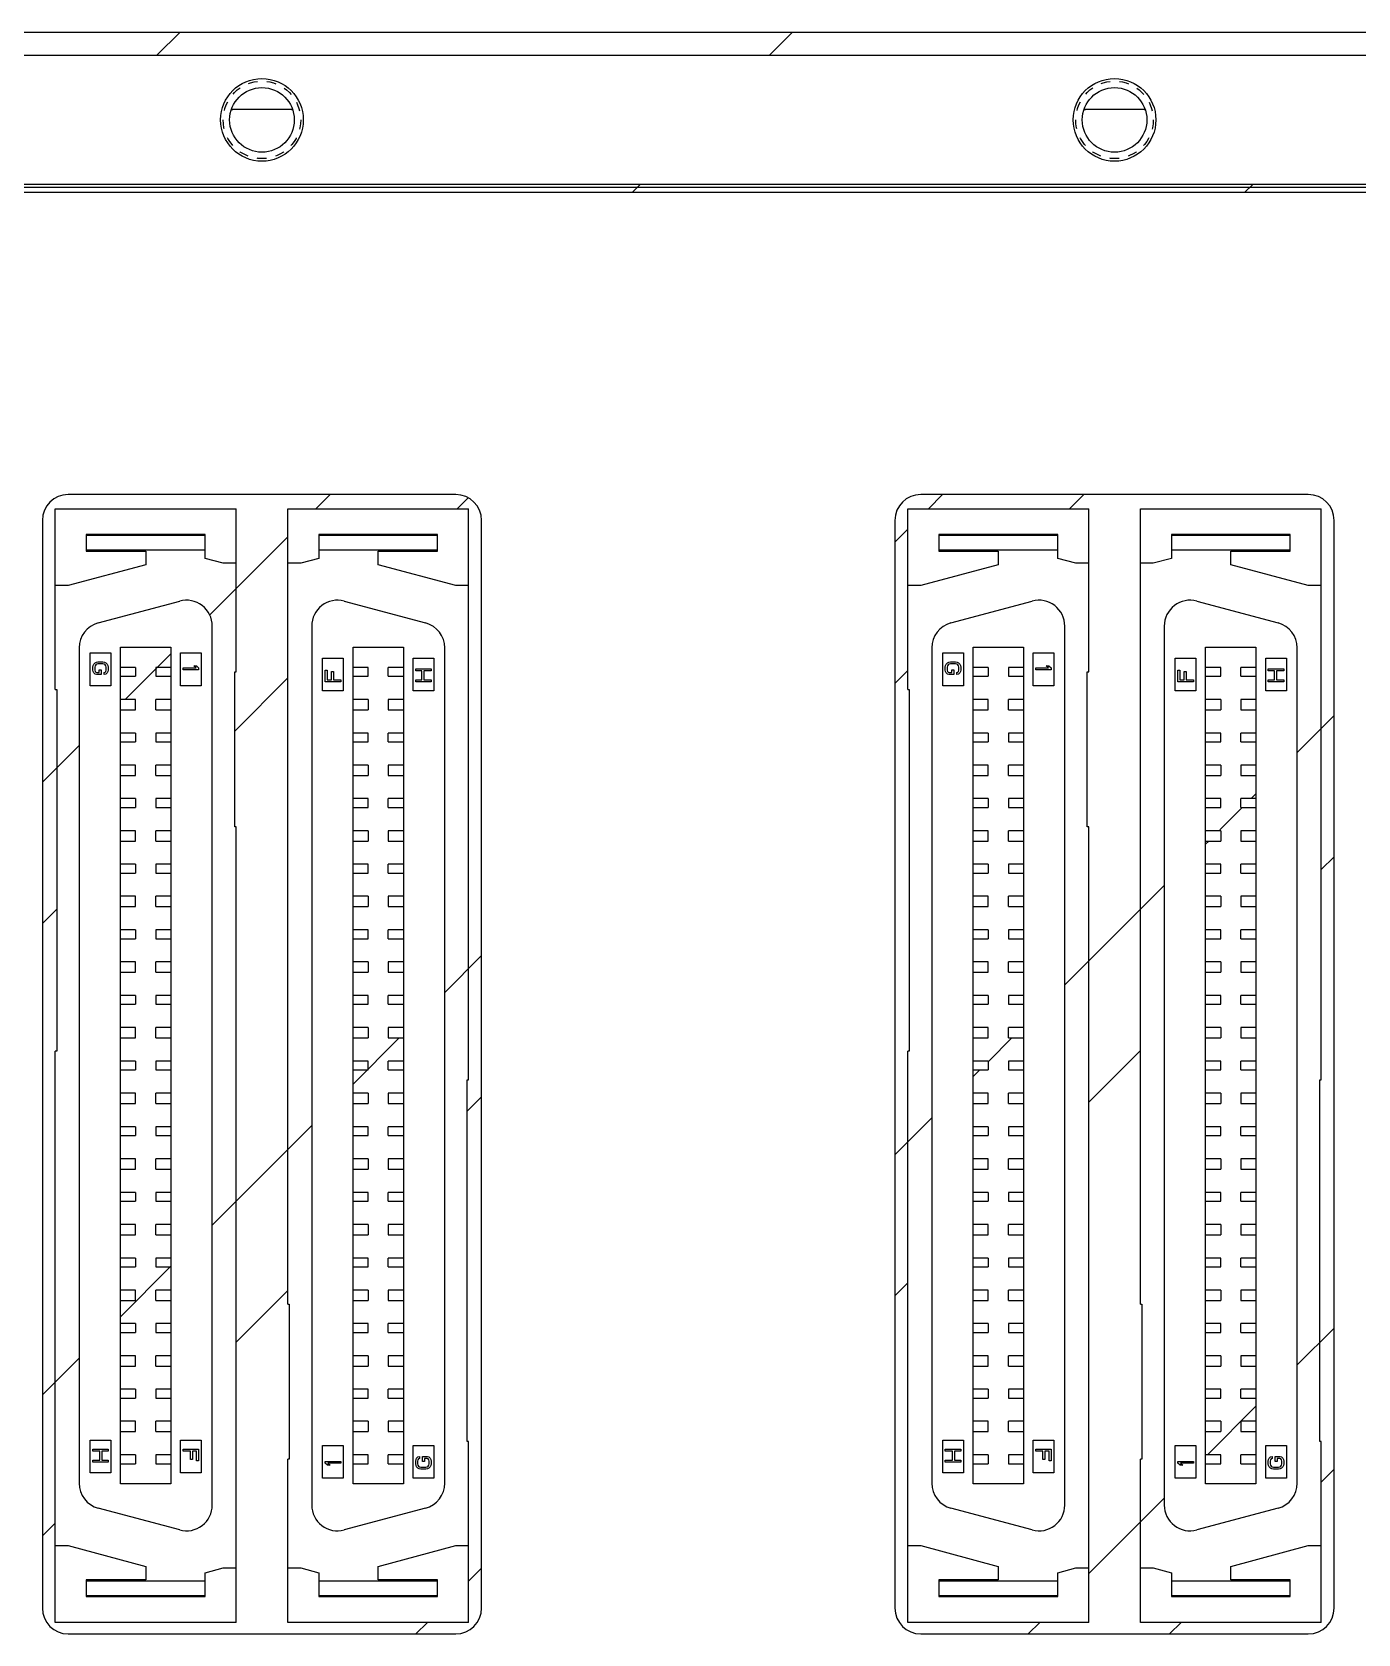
# Model space of a CAD drawing. Header units: inches. Extents: x 0 to 369, y 0 to 130.
# Drawn here: x 91.6 to 142.9, y 68 to 130 of the extents above; entities that cross this region are included whole.
import ezdxf

# ---------------------------------------------------------------- set-up
doc = ezdxf.new("R2010")
doc.units = ezdxf.units.IN
doc.header["$LTSCALE"] = 3.63
doc.header["$MEASUREMENT"] = 0
doc.linetypes.add('HIDDEN', pattern=[0.2, 0.1, -0.1])
for name, color, linetype in [('BRMJ710_4_001_DXF_HIDDEN_LINE', 7, 'CONTINUOUS'), ('BRMJ710_4_00DXF_CONTINUOUS_LINE', 7, 'CONTINUOUS'), ('BRMJ710_4_01DXF_CONTINUOUS_LINE', 7, 'CONTINUOUS'), ('TE_1734101_5DXF_CONTINUOUS_LINE', 7, 'CONTINUOUS')]:
    doc.layers.add(name, color=color, linetype=linetype)

msp = doc.modelspace()

# ---------------------------------------------------------------- linework, layer by layer
at = {"layer": 'BRMJ710_4_001_DXF_HIDDEN_LINE', "color": 8, "linetype": 'HIDDEN'}
for centre in [(100.5, 126.6), (133.5, 126.6)]:
    msp.add_circle(centre, 1.5, dxfattribs=at)
at = {"layer": 'BRMJ710_4_00DXF_CONTINUOUS_LINE', "color": 7, "linetype": 'Continuous'}
for p, q in [((2.5, 130), (363.5, 130)), ((101.68, 127), (99.32, 127)), ((134.68, 127), (132.32, 127)), ((2.5, 124), (363.5, 124)), ((2.8, 123.8), (363.2, 123.8)), ((108, 112.1), (93, 112.1)), ((141, 112.1), (126, 112.1)), ((92, 111.1), (92, 69)), ((109, 69), (109, 111.1)), ((125, 111.1), (125, 69)), ((142, 69), (142, 111.1)), ((93, 68), (108, 68)), ((126, 68), (141, 68))]:
    msp.add_line(p, q, dxfattribs=at)
at = {"layer": 'BRMJ710_4_00DXF_CONTINUOUS_LINE', "color": 2, "linetype": 'Continuous'}
for p, q in [((96.432, 129.1), (97.332, 130)), ((120.139, 129.1), (121.039, 130)), ((114.839, 123.8), (115.139, 124.1)), ((138.547, 123.8), (138.847, 124.1)), ((102.589, 111.55), (103.139, 112.1)), ((108.05, 111.55), (108.477, 111.977)), ((126.297, 111.55), (126.847, 112.1)), ((131.758, 111.55), (132.308, 112.1)), ((98.478, 107.439), (101.5, 110.461)), ((125, 110.253), (125.5, 110.753)), ((95.209, 104.17), (96.975, 105.936)), ((99.445, 102.945), (101.5, 105)), ((125, 104.792), (125.5, 105.292)), ((140.575, 102.12), (142, 103.545)), ((92, 100.961), (93.425, 102.386)), ((138.785, 100.33), (138.975, 100.52)), ((137.578, 99.122), (138.418, 99.962)), ((137.025, 98.57), (137.145, 98.69)), ((141.5, 97.584), (142, 98.084)), ((131.575, 93.12), (135.425, 96.97)), ((92, 95.5), (92.555, 96.055)), ((107.575, 92.828), (109, 94.253)), ((104.025, 89.278), (105.817, 91.07)), ((128.618, 90.162), (129.525, 91.07)), ((132.5, 88.584), (134.5, 90.584)), ((128.025, 89.57), (128.289, 89.834)), ((108.445, 88.237), (109, 88.792)), ((98.575, 83.828), (102.425, 87.678)), ((125, 86.545), (126.425, 87.97)), ((95.025, 80.278), (96.966, 82.219)), ((99.5, 79.292), (101.5, 81.292)), ((125, 81.084), (125.5, 81.584)), ((140.575, 78.412), (142, 79.837)), ((92, 77.253), (93.425, 78.678)), ((137.093, 74.93), (138.975, 76.812)), ((141.5, 73.876), (142, 74.376)), ((132.5, 70.337), (135.425, 73.262)), ((92, 71.792), (92.5, 72.292)), ((108.5, 70.045), (109, 70.545)), ((106.455, 68), (106.905, 68.45)), ((130.163, 68), (130.613, 68.45)), ((135.624, 68), (136.074, 68.45))]:
    msp.add_line(p, q, dxfattribs=at)
at = {"layer": 'BRMJ710_4_00DXF_CONTINUOUS_LINE', "color": 7, "linetype": 'Continuous'}
for centre in [(100.5, 126.6), (133.5, 126.6)]:
    msp.add_circle(centre, 1.25, dxfattribs=at)
for centre, radius, start, end in [((99.493, 125.38), 1.62, 90.00216, 96.40108), ((101.507, 125.38), 1.62, 83.59892, 89.99784), ((132.493, 125.38), 1.62, 90.00216, 96.40108), ((134.507, 125.38), 1.62, 83.59892, 89.99784), ((93, 111.1), 1, 90, 180), ((108, 111.1), 1, 0, 90), ((126, 111.1), 1, 90, 180), ((141, 111.1), 1, 0, 90), ((93, 69), 1, 180, 270), ((108, 69), 1, 270, 0), ((126, 69), 1, 180, 270), ((141, 69), 1, 270, 0)]:
    msp.add_arc(centre, radius, start, end, dxfattribs=at)
at = {"layer": 'BRMJ710_4_01DXF_CONTINUOUS_LINE', "color": 7, "linetype": 'Continuous'}
for p, q in [((2.7, 129.1), (363.3, 129.1)), ((363.3, 124.1), (2.7, 124.1))]:
    msp.add_line(p, q, dxfattribs=at)
for centre in [(100.5, 126.6), (133.5, 126.6)]:
    msp.add_circle(centre, 1.6, dxfattribs=at)
at = {"layer": 'TE_1734101_5DXF_CONTINUOUS_LINE', "color": 7, "linetype": 'Continuous'}
for p, q in [((92.5, 104.55), (92.5, 111.55)), ((92.5, 111.55), (99.5, 111.55)), ((99.5, 105.24), (99.5, 111.55)), ((101.5, 80.76), (101.5, 111.55)), ((101.5, 111.55), (108.5, 111.55)), ((108.5, 89.45), (108.5, 111.55)), ((125.5, 104.55), (125.5, 111.55)), ((125.5, 111.55), (132.5, 111.55)), ((132.5, 105.24), (132.5, 111.55)), ((134.5, 80.76), (134.5, 111.55)), ((134.5, 111.55), (141.5, 111.55)), ((141.5, 89.45), (141.5, 111.55)), ((93.7, 110.555), (93.7, 109.905)), ((98.3, 110.555), (93.7, 110.555)), ((98.3, 110.516), (93.7, 110.516)), ((98.3, 109.63), (98.3, 110.555)), ((102.7, 110.555), (102.7, 109.63)), ((107.3, 110.555), (102.7, 110.555)), ((107.3, 110.516), (102.7, 110.516)), ((107.3, 109.905), (107.3, 110.555)), ((126.7, 110.555), (126.7, 109.905)), ((131.3, 110.555), (126.7, 110.555)), ((131.3, 110.516), (126.7, 110.516)), ((131.3, 109.63), (131.3, 110.555)), ((135.7, 110.555), (135.7, 109.63)), ((140.3, 110.555), (135.7, 110.555)), ((140.3, 110.516), (135.7, 110.516)), ((140.3, 109.905), (140.3, 110.555)), ((98.3, 109.944), (93.7, 109.944)), ((93.7, 109.905), (96, 109.905)), ((96, 109.905), (96, 109.383)), ((107.3, 109.944), (102.7, 109.944)), ((105, 109.383), (105, 109.905)), ((105, 109.905), (107.3, 109.905)), ((131.3, 109.944), (126.7, 109.944)), ((126.7, 109.905), (129, 109.905)), ((129, 109.905), (129, 109.383)), ((140.3, 109.944), (135.7, 109.944)), ((138, 109.383), (138, 109.905)), ((138, 109.905), (140.3, 109.905)), ((96, 109.383), (93, 108.579)), ((99, 109.442), (98.3, 109.63)), ((99.5, 109.442), (99, 109.442)), ((102, 109.442), (101.5, 109.442)), ((102.7, 109.63), (102, 109.442)), ((108, 108.579), (105, 109.383)), ((129, 109.383), (126, 108.579)), ((132, 109.442), (131.3, 109.63)), ((132.5, 109.442), (132, 109.442)), ((135, 109.442), (134.5, 109.442)), ((135.7, 109.63), (135, 109.442)), ((141, 108.579), (138, 109.383)), ((93, 108.579), (92.5, 108.579)), ((108.5, 108.579), (108, 108.579)), ((126, 108.579), (125.5, 108.579)), ((141.5, 108.579), (141, 108.579)), ((94.166, 107.132), (97.316, 107.976)), ((103.684, 107.976), (106.834, 107.132)), ((127.166, 107.132), (130.316, 107.976)), ((136.684, 107.976), (139.834, 107.132)), ((98.575, 72.99), (98.575, 107.01)), ((102.425, 107.01), (102.425, 72.99)), ((131.575, 72.99), (131.575, 107.01)), ((135.425, 107.01), (135.425, 72.99)), ((93.425, 106.166), (93.425, 73.834)), ((95.025, 73.81), (95.025, 106.19)), ((95.025, 106.19), (96.975, 106.19)), ((96.975, 106.19), (96.975, 73.81)), ((104.025, 73.81), (104.025, 106.19)), ((104.025, 106.19), (105.975, 106.19)), ((105.975, 106.19), (105.975, 73.81)), ((107.575, 73.834), (107.575, 106.166)), ((126.425, 106.166), (126.425, 73.834)), ((128.025, 73.81), (128.025, 106.19)), ((128.025, 106.19), (129.975, 106.19)), ((129.975, 106.19), (129.975, 73.81)), ((137.025, 73.81), (137.025, 106.19)), ((137.025, 106.19), (138.975, 106.19)), ((138.975, 106.19), (138.975, 73.81)), ((140.575, 73.834), (140.575, 106.166)), ((93.85, 104.7), (93.85, 105.97)), ((93.85, 105.97), (94.65, 105.97)), ((93.95, 105.42), (93.963, 105.482)), ((93.95, 105.308), (93.95, 105.42)), ((93.963, 105.482), (93.988, 105.533)), ((93.988, 105.533), (94.039, 105.583)), ((94.039, 105.47), (94.027, 105.42)), ((94.027, 105.42), (94.027, 105.308)), ((94.039, 105.583), (94.09, 105.607)), ((94.065, 105.508), (94.039, 105.47)), ((94.103, 105.533), (94.065, 105.508)), ((94.09, 105.607), (94.154, 105.62)), ((94.154, 105.545), (94.103, 105.533)), ((94.154, 105.62), (94.346, 105.62)), ((94.346, 105.545), (94.154, 105.545)), ((94.346, 105.62), (94.41, 105.607)), ((94.397, 105.533), (94.346, 105.545)), ((94.435, 105.508), (94.397, 105.533)), ((94.41, 105.607), (94.461, 105.583)), ((94.461, 105.47), (94.435, 105.508)), ((94.461, 105.583), (94.512, 105.533)), ((94.473, 105.42), (94.461, 105.47)), ((94.473, 105.308), (94.473, 105.42)), ((94.512, 105.533), (94.537, 105.482)), ((94.537, 105.482), (94.55, 105.42)), ((94.55, 105.42), (94.55, 105.308)), ((94.65, 105.97), (94.65, 104.7)), ((95.61, 105.41), (95.025, 105.41)), ((95.61, 105.41), (95.61, 105.07)), ((96.39, 105.41), (96.39, 105.07)), ((96.975, 105.41), (96.39, 105.41)), ((97.35, 104.7), (97.35, 105.97)), ((97.35, 105.97), (98.15, 105.97)), ((97.948, 105.395), (97.859, 105.47)), ((97.859, 105.47), (97.961, 105.47)), ((97.961, 105.47), (98.05, 105.395)), ((98.15, 105.97), (98.15, 104.7)), ((102.85, 104.5), (102.85, 105.77)), ((102.85, 105.77), (103.65, 105.77)), ((103.65, 105.77), (103.65, 104.5)), ((104.61, 105.41), (104.025, 105.41)), ((104.61, 105.07), (104.61, 105.41)), ((105.39, 105.07), (105.39, 105.41)), ((105.975, 105.41), (105.39, 105.41)), ((106.35, 104.5), (106.35, 105.77)), ((106.35, 105.77), (107.15, 105.77)), ((107.15, 105.77), (107.15, 104.5)), ((126.85, 104.7), (126.85, 105.97)), ((126.85, 105.97), (127.65, 105.97)), ((126.95, 105.42), (126.963, 105.482)), ((126.95, 105.308), (126.95, 105.42)), ((126.963, 105.482), (126.988, 105.533)), ((126.988, 105.533), (127.039, 105.583)), ((127.039, 105.47), (127.027, 105.42)), ((127.027, 105.42), (127.027, 105.308)), ((127.039, 105.583), (127.09, 105.607)), ((127.065, 105.508), (127.039, 105.47)), ((127.103, 105.533), (127.065, 105.508)), ((127.09, 105.607), (127.154, 105.62)), ((127.154, 105.545), (127.103, 105.533)), ((127.154, 105.62), (127.346, 105.62)), ((127.346, 105.545), (127.154, 105.545)), ((127.346, 105.62), (127.41, 105.607)), ((127.397, 105.533), (127.346, 105.545)), ((127.435, 105.508), (127.397, 105.533)), ((127.41, 105.607), (127.461, 105.583)), ((127.461, 105.47), (127.435, 105.508)), ((127.461, 105.583), (127.512, 105.533)), ((127.473, 105.42), (127.461, 105.47)), ((127.473, 105.308), (127.473, 105.42)), ((127.512, 105.533), (127.537, 105.482)), ((127.537, 105.482), (127.55, 105.42)), ((127.55, 105.42), (127.55, 105.308)), ((127.65, 105.97), (127.65, 104.7)), ((128.61, 105.41), (128.025, 105.41)), ((128.61, 105.41), (128.61, 105.07)), ((129.39, 105.41), (129.39, 105.07)), ((129.975, 105.41), (129.39, 105.41)), ((130.35, 104.7), (130.35, 105.97)), ((130.35, 105.97), (131.15, 105.97)), ((130.948, 105.395), (130.859, 105.47)), ((130.859, 105.47), (130.961, 105.47)), ((130.961, 105.47), (131.05, 105.395)), ((131.15, 105.97), (131.15, 104.7)), ((135.85, 104.5), (135.85, 105.77)), ((135.85, 105.77), (136.65, 105.77)), ((136.65, 105.77), (136.65, 104.5)), ((137.61, 105.41), (137.025, 105.41)), ((137.61, 105.07), (137.61, 105.41)), ((138.39, 105.07), (138.39, 105.41)), ((138.975, 105.41), (138.39, 105.41)), ((139.35, 104.5), (139.35, 105.77)), ((139.35, 105.77), (140.15, 105.77)), ((140.15, 105.77), (140.15, 104.5)), ((93.963, 105.245), (93.95, 105.308)), ((93.988, 105.195), (93.963, 105.245)), ((94.039, 105.145), (93.988, 105.195)), ((94.027, 105.308), (94.039, 105.257)), ((94.039, 105.257), (94.065, 105.22)), ((94.09, 105.132), (94.039, 105.145)), ((94.065, 105.22), (94.103, 105.207)), ((94.282, 105.132), (94.09, 105.132)), ((94.103, 105.207), (94.205, 105.207)), ((94.205, 105.207), (94.205, 105.32)), ((94.205, 105.32), (94.282, 105.32)), ((94.282, 105.32), (94.282, 105.132)), ((94.397, 105.207), (94.435, 105.22)), ((94.397, 105.132), (94.397, 105.207)), ((94.461, 105.145), (94.397, 105.132)), ((94.435, 105.22), (94.461, 105.257)), ((94.461, 105.257), (94.473, 105.308)), ((94.512, 105.195), (94.461, 105.145)), ((94.537, 105.245), (94.512, 105.195)), ((94.55, 105.308), (94.537, 105.245)), ((95.025, 105.07), (95.61, 105.07)), ((96.39, 105.07), (96.975, 105.07)), ((97.45, 105.32), (97.45, 105.395)), ((97.45, 105.395), (97.948, 105.395)), ((98.05, 105.32), (97.45, 105.32)), ((98.05, 105.395), (98.05, 105.32)), ((99.445, 99.24), (99.445, 105.24)), ((99.445, 105.24), (99.5, 105.24)), ((102.95, 104.85), (102.95, 105.3)), ((102.95, 105.3), (103.027, 105.3)), ((103.55, 104.85), (102.95, 104.85)), ((103.027, 105.3), (103.027, 104.925)), ((103.027, 104.925), (103.193, 104.925)), ((103.193, 104.925), (103.193, 105.25)), ((103.193, 105.25), (103.269, 105.25)), ((103.269, 105.25), (103.269, 104.925)), ((103.269, 104.925), (103.55, 104.925)), ((103.55, 104.925), (103.55, 104.85)), ((104.025, 105.07), (104.61, 105.07)), ((105.39, 105.07), (105.975, 105.07)), ((106.45, 105.275), (106.45, 105.35)), ((106.45, 105.35), (107.05, 105.35)), ((106.693, 105.275), (106.45, 105.275)), ((106.45, 104.85), (106.45, 104.925)), ((106.45, 104.925), (106.693, 104.925)), ((107.05, 104.85), (106.45, 104.85)), ((106.693, 104.925), (106.693, 105.275)), ((106.769, 105.275), (106.769, 104.925)), ((107.05, 105.275), (106.769, 105.275)), ((106.769, 104.925), (107.05, 104.925)), ((107.05, 105.35), (107.05, 105.275)), ((107.05, 104.925), (107.05, 104.85)), ((126.963, 105.245), (126.95, 105.308)), ((126.988, 105.195), (126.963, 105.245)), ((127.039, 105.145), (126.988, 105.195)), ((127.027, 105.308), (127.039, 105.257)), ((127.039, 105.257), (127.065, 105.22)), ((127.09, 105.132), (127.039, 105.145)), ((127.065, 105.22), (127.103, 105.207)), ((127.282, 105.132), (127.09, 105.132)), ((127.103, 105.207), (127.205, 105.207)), ((127.205, 105.207), (127.205, 105.32)), ((127.205, 105.32), (127.282, 105.32)), ((127.282, 105.32), (127.282, 105.132)), ((127.397, 105.207), (127.435, 105.22)), ((127.397, 105.132), (127.397, 105.207)), ((127.461, 105.145), (127.397, 105.132)), ((127.435, 105.22), (127.461, 105.257)), ((127.461, 105.257), (127.473, 105.308)), ((127.512, 105.195), (127.461, 105.145)), ((127.537, 105.245), (127.512, 105.195)), ((127.55, 105.308), (127.537, 105.245)), ((128.025, 105.07), (128.61, 105.07)), ((129.39, 105.07), (129.975, 105.07)), ((130.45, 105.32), (130.45, 105.395)), ((130.45, 105.395), (130.948, 105.395)), ((131.05, 105.32), (130.45, 105.32)), ((131.05, 105.395), (131.05, 105.32)), ((132.445, 99.24), (132.445, 105.24)), ((132.445, 105.24), (132.5, 105.24)), ((135.95, 104.85), (135.95, 105.3)), ((135.95, 105.3), (136.027, 105.3)), ((136.55, 104.85), (135.95, 104.85)), ((136.027, 105.3), (136.027, 104.925)), ((136.027, 104.925), (136.193, 104.925)), ((136.193, 104.925), (136.193, 105.25)), ((136.193, 105.25), (136.269, 105.25)), ((136.269, 105.25), (136.269, 104.925)), ((136.269, 104.925), (136.55, 104.925)), ((136.55, 104.925), (136.55, 104.85)), ((137.025, 105.07), (137.61, 105.07)), ((138.39, 105.07), (138.975, 105.07)), ((139.45, 105.275), (139.45, 105.35)), ((139.45, 105.35), (140.05, 105.35)), ((139.693, 105.275), (139.45, 105.275)), ((139.45, 104.85), (139.45, 104.925)), ((139.45, 104.925), (139.693, 104.925)), ((140.05, 104.85), (139.45, 104.85)), ((139.693, 104.925), (139.693, 105.275)), ((139.769, 105.275), (139.769, 104.925)), ((140.05, 105.275), (139.769, 105.275)), ((139.769, 104.925), (140.05, 104.925)), ((140.05, 105.35), (140.05, 105.275)), ((140.05, 104.925), (140.05, 104.85)), ((92.5, 104.55), (92.555, 104.55)), ((92.555, 104.55), (92.555, 90.55)), ((94.65, 104.7), (93.85, 104.7)), ((95.61, 104.17), (95.025, 104.17)), ((95.61, 103.77), (95.61, 104.17)), ((96.39, 103.77), (96.39, 104.17)), ((96.975, 104.17), (96.39, 104.17)), ((98.15, 104.7), (97.35, 104.7)), ((103.65, 104.5), (102.85, 104.5)), ((104.61, 104.17), (104.025, 104.17)), ((104.61, 104.17), (104.61, 103.77)), ((105.39, 104.17), (105.39, 103.77)), ((105.975, 104.17), (105.39, 104.17)), ((107.15, 104.5), (106.35, 104.5)), ((125.5, 104.55), (125.555, 104.55)), ((125.555, 104.55), (125.555, 90.55)), ((127.65, 104.7), (126.85, 104.7)), ((128.61, 104.17), (128.025, 104.17)), ((128.61, 103.77), (128.61, 104.17)), ((129.39, 103.77), (129.39, 104.17)), ((129.975, 104.17), (129.39, 104.17)), ((131.15, 104.7), (130.35, 104.7)), ((136.65, 104.5), (135.85, 104.5)), ((137.61, 104.17), (137.025, 104.17)), ((137.61, 104.17), (137.61, 103.77)), ((138.39, 104.17), (138.39, 103.77)), ((138.975, 104.17), (138.39, 104.17)), ((140.15, 104.5), (139.35, 104.5)), ((95.025, 103.77), (95.61, 103.77)), ((96.39, 103.77), (96.975, 103.77)), ((104.025, 103.77), (104.61, 103.77)), ((105.39, 103.77), (105.975, 103.77)), ((128.025, 103.77), (128.61, 103.77)), ((129.39, 103.77), (129.975, 103.77)), ((137.025, 103.77), (137.61, 103.77)), ((138.39, 103.77), (138.975, 103.77)), ((95.61, 102.87), (95.025, 102.87)), ((95.025, 102.53), (95.61, 102.53)), ((95.61, 102.87), (95.61, 102.53)), ((96.39, 102.87), (96.39, 102.53)), ((96.975, 102.87), (96.39, 102.87)), ((96.39, 102.53), (96.975, 102.53)), ((104.61, 102.87), (104.025, 102.87)), ((104.025, 102.53), (104.61, 102.53)), ((104.61, 102.53), (104.61, 102.87)), ((105.39, 102.53), (105.39, 102.87)), ((105.975, 102.87), (105.39, 102.87)), ((105.39, 102.53), (105.975, 102.53)), ((128.61, 102.87), (128.025, 102.87)), ((128.025, 102.53), (128.61, 102.53)), ((128.61, 102.87), (128.61, 102.53)), ((129.39, 102.87), (129.39, 102.53)), ((129.975, 102.87), (129.39, 102.87)), ((129.39, 102.53), (129.975, 102.53)), ((137.61, 102.87), (137.025, 102.87)), ((137.025, 102.53), (137.61, 102.53)), ((137.61, 102.53), (137.61, 102.87)), ((138.39, 102.53), (138.39, 102.87)), ((138.975, 102.87), (138.39, 102.87)), ((138.39, 102.53), (138.975, 102.53)), ((95.61, 101.63), (95.025, 101.63)), ((95.025, 101.23), (95.61, 101.23)), ((95.61, 101.23), (95.61, 101.63)), ((96.39, 101.23), (96.39, 101.63)), ((96.975, 101.63), (96.39, 101.63)), ((96.39, 101.23), (96.975, 101.23)), ((104.61, 101.63), (104.025, 101.63)), ((104.025, 101.23), (104.61, 101.23)), ((104.61, 101.63), (104.61, 101.23)), ((105.39, 101.63), (105.39, 101.23)), ((105.975, 101.63), (105.39, 101.63)), ((105.39, 101.23), (105.975, 101.23)), ((128.61, 101.63), (128.025, 101.63)), ((128.025, 101.23), (128.61, 101.23)), ((128.61, 101.23), (128.61, 101.63)), ((129.39, 101.23), (129.39, 101.63)), ((129.975, 101.63), (129.39, 101.63)), ((129.39, 101.23), (129.975, 101.23)), ((137.61, 101.63), (137.025, 101.63)), ((137.025, 101.23), (137.61, 101.23)), ((137.61, 101.63), (137.61, 101.23)), ((138.39, 101.63), (138.39, 101.23)), ((138.975, 101.63), (138.39, 101.63)), ((138.39, 101.23), (138.975, 101.23)), ((95.61, 100.33), (95.025, 100.33)), ((95.025, 99.99), (95.61, 99.99)), ((95.61, 100.33), (95.61, 99.99)), ((96.39, 100.33), (96.39, 99.99)), ((96.975, 100.33), (96.39, 100.33)), ((96.39, 99.99), (96.975, 99.99)), ((104.61, 100.33), (104.025, 100.33)), ((104.025, 99.99), (104.61, 99.99)), ((104.61, 99.99), (104.61, 100.33)), ((105.39, 99.99), (105.39, 100.33)), ((105.975, 100.33), (105.39, 100.33)), ((105.39, 99.99), (105.975, 99.99)), ((128.61, 100.33), (128.025, 100.33)), ((128.025, 99.99), (128.61, 99.99)), ((128.61, 100.33), (128.61, 99.99)), ((129.39, 100.33), (129.39, 99.99)), ((129.975, 100.33), (129.39, 100.33)), ((129.39, 99.99), (129.975, 99.99)), ((137.61, 100.33), (137.025, 100.33)), ((137.025, 99.99), (137.61, 99.99)), ((137.61, 99.99), (137.61, 100.33)), ((138.39, 99.99), (138.39, 100.33)), ((138.975, 100.33), (138.39, 100.33)), ((138.39, 99.99), (138.975, 99.99)), ((99.5, 99.24), (99.445, 99.24)), ((99.5, 68.45), (99.5, 99.24)), ((132.5, 99.24), (132.445, 99.24)), ((132.5, 68.45), (132.5, 99.24)), ((95.61, 99.09), (95.025, 99.09)), ((95.025, 98.69), (95.61, 98.69)), ((95.61, 98.69), (95.61, 99.09)), ((96.39, 98.69), (96.39, 99.09)), ((96.975, 99.09), (96.39, 99.09)), ((96.39, 98.69), (96.975, 98.69)), ((104.61, 99.09), (104.025, 99.09)), ((104.025, 98.69), (104.61, 98.69)), ((104.61, 99.09), (104.61, 98.69)), ((105.39, 99.09), (105.39, 98.69)), ((105.975, 99.09), (105.39, 99.09)), ((105.39, 98.69), (105.975, 98.69)), ((128.61, 99.09), (128.025, 99.09)), ((128.025, 98.69), (128.61, 98.69)), ((128.61, 98.69), (128.61, 99.09)), ((129.39, 98.69), (129.39, 99.09)), ((129.975, 99.09), (129.39, 99.09)), ((129.39, 98.69), (129.975, 98.69)), ((137.61, 99.09), (137.025, 99.09)), ((137.025, 98.69), (137.61, 98.69)), ((137.61, 99.09), (137.61, 98.69)), ((138.39, 99.09), (138.39, 98.69)), ((138.975, 99.09), (138.39, 99.09)), ((138.39, 98.69), (138.975, 98.69)), ((95.61, 97.79), (95.025, 97.79)), ((95.025, 97.45), (95.61, 97.45)), ((95.61, 97.79), (95.61, 97.45)), ((96.39, 97.79), (96.39, 97.45)), ((96.975, 97.79), (96.39, 97.79)), ((96.39, 97.45), (96.975, 97.45)), ((104.61, 97.79), (104.025, 97.79)), ((104.025, 97.45), (104.61, 97.45)), ((104.61, 97.45), (104.61, 97.79)), ((105.39, 97.45), (105.39, 97.79)), ((105.975, 97.79), (105.39, 97.79)), ((105.39, 97.45), (105.975, 97.45)), ((128.61, 97.79), (128.025, 97.79)), ((128.025, 97.45), (128.61, 97.45)), ((128.61, 97.79), (128.61, 97.45)), ((129.39, 97.79), (129.39, 97.45)), ((129.975, 97.79), (129.39, 97.79)), ((129.39, 97.45), (129.975, 97.45)), ((137.61, 97.79), (137.025, 97.79)), ((137.025, 97.45), (137.61, 97.45)), ((137.61, 97.45), (137.61, 97.79)), ((138.39, 97.45), (138.39, 97.79)), ((138.975, 97.79), (138.39, 97.79)), ((138.39, 97.45), (138.975, 97.45)), ((95.61, 96.55), (95.025, 96.55)), ((95.025, 96.15), (95.61, 96.15)), ((95.61, 96.15), (95.61, 96.55)), ((96.39, 96.15), (96.39, 96.55)), ((96.975, 96.55), (96.39, 96.55)), ((96.39, 96.15), (96.975, 96.15)), ((104.61, 96.55), (104.025, 96.55)), ((104.025, 96.15), (104.61, 96.15)), ((104.61, 96.55), (104.61, 96.15)), ((105.39, 96.55), (105.39, 96.15)), ((105.975, 96.55), (105.39, 96.55)), ((105.39, 96.15), (105.975, 96.15)), ((128.61, 96.55), (128.025, 96.55)), ((128.025, 96.15), (128.61, 96.15)), ((128.61, 96.15), (128.61, 96.55)), ((129.39, 96.15), (129.39, 96.55)), ((129.975, 96.55), (129.39, 96.55)), ((129.39, 96.15), (129.975, 96.15)), ((137.61, 96.55), (137.025, 96.55)), ((137.025, 96.15), (137.61, 96.15)), ((137.61, 96.55), (137.61, 96.15)), ((138.39, 96.55), (138.39, 96.15)), ((138.975, 96.55), (138.39, 96.55)), ((138.39, 96.15), (138.975, 96.15)), ((95.61, 95.25), (95.025, 95.25)), ((95.025, 94.91), (95.61, 94.91)), ((95.61, 95.25), (95.61, 94.91)), ((96.39, 95.25), (96.39, 94.91)), ((96.975, 95.25), (96.39, 95.25)), ((96.39, 94.91), (96.975, 94.91)), ((104.61, 95.25), (104.025, 95.25)), ((104.025, 94.91), (104.61, 94.91)), ((104.61, 94.91), (104.61, 95.25)), ((105.39, 94.91), (105.39, 95.25)), ((105.975, 95.25), (105.39, 95.25)), ((105.39, 94.91), (105.975, 94.91)), ((128.61, 95.25), (128.025, 95.25)), ((128.025, 94.91), (128.61, 94.91)), ((128.61, 95.25), (128.61, 94.91)), ((129.39, 95.25), (129.39, 94.91)), ((129.975, 95.25), (129.39, 95.25)), ((129.39, 94.91), (129.975, 94.91)), ((137.61, 95.25), (137.025, 95.25)), ((137.025, 94.91), (137.61, 94.91)), ((137.61, 94.91), (137.61, 95.25)), ((138.39, 94.91), (138.39, 95.25)), ((138.975, 95.25), (138.39, 95.25)), ((138.39, 94.91), (138.975, 94.91)), ((95.61, 94.01), (95.025, 94.01)), ((95.61, 93.61), (95.61, 94.01)), ((96.39, 93.61), (96.39, 94.01)), ((96.975, 94.01), (96.39, 94.01)), ((104.61, 94.01), (104.025, 94.01)), ((104.61, 94.01), (104.61, 93.61)), ((105.39, 94.01), (105.39, 93.61)), ((105.975, 94.01), (105.39, 94.01)), ((128.61, 94.01), (128.025, 94.01)), ((128.61, 93.61), (128.61, 94.01)), ((129.39, 93.61), (129.39, 94.01)), ((129.975, 94.01), (129.39, 94.01)), ((137.61, 94.01), (137.025, 94.01)), ((137.61, 94.01), (137.61, 93.61)), ((138.39, 94.01), (138.39, 93.61)), ((138.975, 94.01), (138.39, 94.01)), ((95.025, 93.61), (95.61, 93.61)), ((96.39, 93.61), (96.975, 93.61)), ((104.025, 93.61), (104.61, 93.61)), ((105.39, 93.61), (105.975, 93.61)), ((128.025, 93.61), (128.61, 93.61)), ((129.39, 93.61), (129.975, 93.61)), ((137.025, 93.61), (137.61, 93.61)), ((138.39, 93.61), (138.975, 93.61)), ((95.61, 92.71), (95.025, 92.71)), ((95.61, 92.71), (95.61, 92.37)), ((96.39, 92.71), (96.39, 92.37)), ((96.975, 92.71), (96.39, 92.71)), ((104.61, 92.71), (104.025, 92.71)), ((104.61, 92.37), (104.61, 92.71)), ((105.39, 92.37), (105.39, 92.71)), ((105.975, 92.71), (105.39, 92.71)), ((128.61, 92.71), (128.025, 92.71)), ((128.61, 92.71), (128.61, 92.37)), ((129.39, 92.71), (129.39, 92.37)), ((129.975, 92.71), (129.39, 92.71)), ((137.61, 92.71), (137.025, 92.71)), ((137.61, 92.37), (137.61, 92.71)), ((138.39, 92.37), (138.39, 92.71)), ((138.975, 92.71), (138.39, 92.71)), ((95.025, 92.37), (95.61, 92.37)), ((96.39, 92.37), (96.975, 92.37)), ((104.025, 92.37), (104.61, 92.37)), ((105.39, 92.37), (105.975, 92.37)), ((128.025, 92.37), (128.61, 92.37)), ((129.39, 92.37), (129.975, 92.37)), ((137.025, 92.37), (137.61, 92.37)), ((138.39, 92.37), (138.975, 92.37)), ((95.61, 91.47), (95.025, 91.47)), ((95.61, 91.07), (95.61, 91.47)), ((96.39, 91.07), (96.39, 91.47)), ((96.975, 91.47), (96.39, 91.47)), ((104.61, 91.47), (104.025, 91.47)), ((104.61, 91.47), (104.61, 91.07)), ((105.39, 91.47), (105.39, 91.07)), ((105.975, 91.47), (105.39, 91.47)), ((128.61, 91.47), (128.025, 91.47)), ((128.61, 91.07), (128.61, 91.47)), ((129.39, 91.07), (129.39, 91.47)), ((129.975, 91.47), (129.39, 91.47)), ((137.61, 91.47), (137.025, 91.47)), ((137.61, 91.47), (137.61, 91.07)), ((138.39, 91.47), (138.39, 91.07)), ((138.975, 91.47), (138.39, 91.47)), ((92.5, 68.45), (92.5, 90.55)), ((92.555, 90.55), (92.5, 90.55)), ((95.025, 91.07), (95.61, 91.07)), ((96.39, 91.07), (96.975, 91.07)), ((104.025, 91.07), (104.61, 91.07)), ((105.39, 91.07), (105.975, 91.07)), ((125.5, 68.45), (125.5, 90.55)), ((125.555, 90.55), (125.5, 90.55)), ((128.025, 91.07), (128.61, 91.07)), ((129.39, 91.07), (129.975, 91.07)), ((137.025, 91.07), (137.61, 91.07)), ((138.39, 91.07), (138.975, 91.07)), ((95.61, 90.17), (95.025, 90.17)), ((95.61, 90.17), (95.61, 89.83)), ((96.39, 90.17), (96.39, 89.83)), ((96.975, 90.17), (96.39, 90.17)), ((104.61, 90.17), (104.025, 90.17)), ((104.61, 89.83), (104.61, 90.17)), ((105.39, 89.83), (105.39, 90.17)), ((105.975, 90.17), (105.39, 90.17)), ((128.61, 90.17), (128.025, 90.17)), ((128.61, 90.17), (128.61, 89.83)), ((129.39, 90.17), (129.39, 89.83)), ((129.975, 90.17), (129.39, 90.17)), ((137.61, 90.17), (137.025, 90.17)), ((137.61, 89.83), (137.61, 90.17)), ((138.39, 89.83), (138.39, 90.17)), ((138.975, 90.17), (138.39, 90.17)), ((95.025, 89.83), (95.61, 89.83)), ((96.39, 89.83), (96.975, 89.83)), ((104.025, 89.83), (104.61, 89.83)), ((105.39, 89.83), (105.975, 89.83)), ((108.445, 75.45), (108.445, 89.45)), ((108.445, 89.45), (108.5, 89.45)), ((128.025, 89.83), (128.61, 89.83)), ((129.39, 89.83), (129.975, 89.83)), ((137.025, 89.83), (137.61, 89.83)), ((138.39, 89.83), (138.975, 89.83)), ((141.445, 75.45), (141.445, 89.45)), ((141.445, 89.45), (141.5, 89.45)), ((95.61, 88.93), (95.025, 88.93)), ((95.61, 88.53), (95.61, 88.93)), ((96.39, 88.53), (96.39, 88.93)), ((96.975, 88.93), (96.39, 88.93)), ((104.61, 88.93), (104.025, 88.93)), ((104.61, 88.93), (104.61, 88.53)), ((105.39, 88.93), (105.39, 88.53)), ((105.975, 88.93), (105.39, 88.93)), ((128.61, 88.93), (128.025, 88.93)), ((128.61, 88.53), (128.61, 88.93)), ((129.39, 88.53), (129.39, 88.93)), ((129.975, 88.93), (129.39, 88.93)), ((137.61, 88.93), (137.025, 88.93)), ((137.61, 88.93), (137.61, 88.53)), ((138.39, 88.93), (138.39, 88.53)), ((138.975, 88.93), (138.39, 88.93)), ((95.025, 88.53), (95.61, 88.53)), ((96.39, 88.53), (96.975, 88.53)), ((104.025, 88.53), (104.61, 88.53)), ((105.39, 88.53), (105.975, 88.53)), ((128.025, 88.53), (128.61, 88.53)), ((129.39, 88.53), (129.975, 88.53)), ((137.025, 88.53), (137.61, 88.53)), ((138.39, 88.53), (138.975, 88.53)), ((95.61, 87.63), (95.025, 87.63)), ((95.61, 87.63), (95.61, 87.29)), ((96.39, 87.63), (96.39, 87.29)), ((96.975, 87.63), (96.39, 87.63)), ((104.61, 87.63), (104.025, 87.63)), ((104.61, 87.29), (104.61, 87.63)), ((105.39, 87.29), (105.39, 87.63)), ((105.975, 87.63), (105.39, 87.63)), ((128.61, 87.63), (128.025, 87.63)), ((128.61, 87.63), (128.61, 87.29)), ((129.39, 87.63), (129.39, 87.29)), ((129.975, 87.63), (129.39, 87.63)), ((137.61, 87.63), (137.025, 87.63)), ((137.61, 87.29), (137.61, 87.63)), ((138.39, 87.29), (138.39, 87.63)), ((138.975, 87.63), (138.39, 87.63)), ((95.025, 87.29), (95.61, 87.29)), ((96.39, 87.29), (96.975, 87.29)), ((104.025, 87.29), (104.61, 87.29)), ((105.39, 87.29), (105.975, 87.29)), ((128.025, 87.29), (128.61, 87.29)), ((129.39, 87.29), (129.975, 87.29)), ((137.025, 87.29), (137.61, 87.29)), ((138.39, 87.29), (138.975, 87.29)), ((95.61, 86.39), (95.025, 86.39)), ((95.61, 85.99), (95.61, 86.39)), ((96.39, 85.99), (96.39, 86.39)), ((96.975, 86.39), (96.39, 86.39)), ((104.61, 86.39), (104.025, 86.39)), ((104.61, 86.39), (104.61, 85.99)), ((105.39, 86.39), (105.39, 85.99)), ((105.975, 86.39), (105.39, 86.39)), ((128.61, 86.39), (128.025, 86.39)), ((128.61, 85.99), (128.61, 86.39)), ((129.39, 85.99), (129.39, 86.39)), ((129.975, 86.39), (129.39, 86.39)), ((137.61, 86.39), (137.025, 86.39)), ((137.61, 86.39), (137.61, 85.99)), ((138.39, 86.39), (138.39, 85.99)), ((138.975, 86.39), (138.39, 86.39)), ((95.025, 85.99), (95.61, 85.99)), ((96.39, 85.99), (96.975, 85.99)), ((104.025, 85.99), (104.61, 85.99)), ((105.39, 85.99), (105.975, 85.99)), ((128.025, 85.99), (128.61, 85.99)), ((129.39, 85.99), (129.975, 85.99)), ((137.025, 85.99), (137.61, 85.99)), ((138.39, 85.99), (138.975, 85.99)), ((95.61, 85.09), (95.025, 85.09)), ((95.61, 85.09), (95.61, 84.75)), ((96.39, 85.09), (96.39, 84.75)), ((96.975, 85.09), (96.39, 85.09)), ((104.61, 85.09), (104.025, 85.09)), ((104.61, 84.75), (104.61, 85.09)), ((105.39, 84.75), (105.39, 85.09)), ((105.975, 85.09), (105.39, 85.09)), ((128.61, 85.09), (128.025, 85.09)), ((128.61, 85.09), (128.61, 84.75)), ((129.39, 85.09), (129.39, 84.75)), ((129.975, 85.09), (129.39, 85.09)), ((137.61, 85.09), (137.025, 85.09)), ((137.61, 84.75), (137.61, 85.09)), ((138.39, 84.75), (138.39, 85.09)), ((138.975, 85.09), (138.39, 85.09)), ((95.025, 84.75), (95.61, 84.75)), ((96.39, 84.75), (96.975, 84.75)), ((104.025, 84.75), (104.61, 84.75)), ((105.39, 84.75), (105.975, 84.75)), ((128.025, 84.75), (128.61, 84.75)), ((129.39, 84.75), (129.975, 84.75)), ((137.025, 84.75), (137.61, 84.75)), ((138.39, 84.75), (138.975, 84.75)), ((95.61, 83.85), (95.025, 83.85)), ((95.61, 83.45), (95.61, 83.85)), ((96.39, 83.45), (96.39, 83.85)), ((96.975, 83.85), (96.39, 83.85)), ((104.61, 83.85), (104.025, 83.85)), ((104.61, 83.85), (104.61, 83.45)), ((105.39, 83.85), (105.39, 83.45)), ((105.975, 83.85), (105.39, 83.85)), ((128.61, 83.85), (128.025, 83.85)), ((128.61, 83.45), (128.61, 83.85)), ((129.39, 83.45), (129.39, 83.85)), ((129.975, 83.85), (129.39, 83.85)), ((137.61, 83.85), (137.025, 83.85)), ((137.61, 83.85), (137.61, 83.45)), ((138.39, 83.85), (138.39, 83.45)), ((138.975, 83.85), (138.39, 83.85)), ((95.025, 83.45), (95.61, 83.45)), ((96.39, 83.45), (96.975, 83.45)), ((104.025, 83.45), (104.61, 83.45)), ((105.39, 83.45), (105.975, 83.45)), ((128.025, 83.45), (128.61, 83.45)), ((129.39, 83.45), (129.975, 83.45)), ((137.025, 83.45), (137.61, 83.45)), ((138.39, 83.45), (138.975, 83.45)), ((95.61, 82.55), (95.025, 82.55)), ((95.61, 82.55), (95.61, 82.21)), ((96.39, 82.55), (96.39, 82.21)), ((96.975, 82.55), (96.39, 82.55)), ((104.61, 82.55), (104.025, 82.55)), ((104.61, 82.21), (104.61, 82.55)), ((105.39, 82.21), (105.39, 82.55)), ((105.975, 82.55), (105.39, 82.55)), ((128.61, 82.55), (128.025, 82.55)), ((128.61, 82.55), (128.61, 82.21)), ((129.39, 82.55), (129.39, 82.21)), ((129.975, 82.55), (129.39, 82.55)), ((137.61, 82.55), (137.025, 82.55)), ((137.61, 82.21), (137.61, 82.55)), ((138.39, 82.21), (138.39, 82.55)), ((138.975, 82.55), (138.39, 82.55)), ((95.025, 82.21), (95.61, 82.21)), ((96.39, 82.21), (96.975, 82.21)), ((104.025, 82.21), (104.61, 82.21)), ((105.39, 82.21), (105.975, 82.21)), ((128.025, 82.21), (128.61, 82.21)), ((129.39, 82.21), (129.975, 82.21)), ((137.025, 82.21), (137.61, 82.21)), ((138.39, 82.21), (138.975, 82.21)), ((95.61, 81.31), (95.025, 81.31)), ((95.61, 80.91), (95.61, 81.31)), ((96.39, 80.91), (96.39, 81.31)), ((96.975, 81.31), (96.39, 81.31)), ((104.61, 81.31), (104.025, 81.31)), ((104.61, 81.31), (104.61, 80.91)), ((105.39, 81.31), (105.39, 80.91)), ((105.975, 81.31), (105.39, 81.31)), ((128.61, 81.31), (128.025, 81.31)), ((128.61, 80.91), (128.61, 81.31)), ((129.39, 80.91), (129.39, 81.31)), ((129.975, 81.31), (129.39, 81.31)), ((137.61, 81.31), (137.025, 81.31)), ((137.61, 81.31), (137.61, 80.91)), ((138.39, 81.31), (138.39, 80.91)), ((138.975, 81.31), (138.39, 81.31)), ((95.025, 80.91), (95.61, 80.91)), ((96.39, 80.91), (96.975, 80.91)), ((101.5, 80.76), (101.555, 80.76)), ((101.555, 80.76), (101.555, 74.76)), ((104.025, 80.91), (104.61, 80.91)), ((105.39, 80.91), (105.975, 80.91)), ((128.025, 80.91), (128.61, 80.91)), ((129.39, 80.91), (129.975, 80.91)), ((134.5, 80.76), (134.555, 80.76)), ((134.555, 80.76), (134.555, 74.76)), ((137.025, 80.91), (137.61, 80.91)), ((138.39, 80.91), (138.975, 80.91)), ((95.61, 80.01), (95.025, 80.01)), ((95.61, 80.01), (95.61, 79.67)), ((96.39, 80.01), (96.39, 79.67)), ((96.975, 80.01), (96.39, 80.01)), ((104.61, 80.01), (104.025, 80.01)), ((104.61, 79.67), (104.61, 80.01)), ((105.39, 79.67), (105.39, 80.01)), ((105.975, 80.01), (105.39, 80.01)), ((128.61, 80.01), (128.025, 80.01)), ((128.61, 80.01), (128.61, 79.67)), ((129.39, 80.01), (129.39, 79.67)), ((129.975, 80.01), (129.39, 80.01)), ((137.61, 80.01), (137.025, 80.01)), ((137.61, 79.67), (137.61, 80.01)), ((138.39, 79.67), (138.39, 80.01)), ((138.975, 80.01), (138.39, 80.01)), ((95.025, 79.67), (95.61, 79.67)), ((96.39, 79.67), (96.975, 79.67)), ((104.025, 79.67), (104.61, 79.67)), ((105.39, 79.67), (105.975, 79.67)), ((128.025, 79.67), (128.61, 79.67)), ((129.39, 79.67), (129.975, 79.67)), ((137.025, 79.67), (137.61, 79.67)), ((138.39, 79.67), (138.975, 79.67)), ((95.61, 78.77), (95.025, 78.77)), ((95.61, 78.37), (95.61, 78.77)), ((96.39, 78.37), (96.39, 78.77)), ((96.975, 78.77), (96.39, 78.77)), ((104.61, 78.77), (104.025, 78.77)), ((104.61, 78.77), (104.61, 78.37)), ((105.39, 78.77), (105.39, 78.37)), ((105.975, 78.77), (105.39, 78.77)), ((128.61, 78.77), (128.025, 78.77)), ((128.61, 78.37), (128.61, 78.77)), ((129.39, 78.37), (129.39, 78.77)), ((129.975, 78.77), (129.39, 78.77)), ((137.61, 78.77), (137.025, 78.77)), ((137.61, 78.77), (137.61, 78.37)), ((138.39, 78.77), (138.39, 78.37)), ((138.975, 78.77), (138.39, 78.77)), ((95.025, 78.37), (95.61, 78.37)), ((96.39, 78.37), (96.975, 78.37)), ((104.025, 78.37), (104.61, 78.37)), ((105.39, 78.37), (105.975, 78.37)), ((128.025, 78.37), (128.61, 78.37)), ((129.39, 78.37), (129.975, 78.37)), ((137.025, 78.37), (137.61, 78.37)), ((138.39, 78.37), (138.975, 78.37)), ((95.61, 77.47), (95.025, 77.47)), ((95.025, 77.13), (95.61, 77.13)), ((95.61, 77.47), (95.61, 77.13)), ((96.39, 77.47), (96.39, 77.13)), ((96.975, 77.47), (96.39, 77.47)), ((96.39, 77.13), (96.975, 77.13)), ((104.61, 77.47), (104.025, 77.47)), ((104.025, 77.13), (104.61, 77.13)), ((104.61, 77.13), (104.61, 77.47)), ((105.39, 77.13), (105.39, 77.47)), ((105.975, 77.47), (105.39, 77.47)), ((105.39, 77.13), (105.975, 77.13)), ((128.61, 77.47), (128.025, 77.47)), ((128.025, 77.13), (128.61, 77.13)), ((128.61, 77.47), (128.61, 77.13)), ((129.39, 77.47), (129.39, 77.13)), ((129.975, 77.47), (129.39, 77.47)), ((129.39, 77.13), (129.975, 77.13)), ((137.61, 77.47), (137.025, 77.47)), ((137.025, 77.13), (137.61, 77.13)), ((137.61, 77.13), (137.61, 77.47)), ((138.39, 77.13), (138.39, 77.47)), ((138.975, 77.47), (138.39, 77.47)), ((138.39, 77.13), (138.975, 77.13)), ((95.61, 76.23), (95.025, 76.23)), ((95.025, 75.83), (95.61, 75.83)), ((95.61, 75.83), (95.61, 76.23)), ((96.39, 75.83), (96.39, 76.23)), ((96.975, 76.23), (96.39, 76.23)), ((96.39, 75.83), (96.975, 75.83)), ((104.61, 76.23), (104.025, 76.23)), ((104.025, 75.83), (104.61, 75.83)), ((104.61, 76.23), (104.61, 75.83)), ((105.39, 76.23), (105.39, 75.83)), ((105.975, 76.23), (105.39, 76.23)), ((105.39, 75.83), (105.975, 75.83)), ((128.61, 76.23), (128.025, 76.23)), ((128.025, 75.83), (128.61, 75.83)), ((128.61, 75.83), (128.61, 76.23)), ((129.39, 75.83), (129.39, 76.23)), ((129.975, 76.23), (129.39, 76.23)), ((129.39, 75.83), (129.975, 75.83)), ((137.61, 76.23), (137.025, 76.23)), ((137.025, 75.83), (137.61, 75.83)), ((137.61, 76.23), (137.61, 75.83)), ((138.39, 76.23), (138.39, 75.83)), ((138.975, 76.23), (138.39, 76.23)), ((138.39, 75.83), (138.975, 75.83)), ((93.85, 74.23), (93.85, 75.5)), ((93.85, 75.5), (94.65, 75.5)), ((93.95, 75.075), (93.95, 75.15)), ((93.95, 75.15), (94.55, 75.15)), ((94.231, 75.075), (93.95, 75.075)), ((94.231, 74.725), (94.231, 75.075)), ((94.307, 75.075), (94.307, 74.725)), ((94.55, 75.075), (94.307, 75.075)), ((94.55, 75.15), (94.55, 75.075)), ((94.65, 75.5), (94.65, 74.23)), ((97.35, 74.23), (97.35, 75.5)), ((97.35, 75.5), (98.15, 75.5)), ((97.45, 75.075), (97.45, 75.15)), ((97.45, 75.15), (98.05, 75.15)), ((97.731, 75.075), (97.45, 75.075)), ((97.731, 74.75), (97.731, 75.075)), ((97.807, 75.075), (97.807, 74.75)), ((97.973, 75.075), (97.807, 75.075)), ((97.973, 74.7), (97.973, 75.075)), ((98.05, 75.15), (98.05, 74.7)), ((98.15, 75.5), (98.15, 74.23)), ((102.85, 74.03), (102.85, 75.3)), ((102.85, 75.3), (103.65, 75.3)), ((103.65, 75.3), (103.65, 74.03)), ((106.35, 74.03), (106.35, 75.3)), ((106.35, 75.3), (107.15, 75.3)), ((107.15, 75.3), (107.15, 74.03)), ((108.5, 75.45), (108.445, 75.45)), ((108.5, 68.45), (108.5, 75.45)), ((126.85, 74.23), (126.85, 75.5)), ((126.85, 75.5), (127.65, 75.5)), ((126.95, 75.075), (126.95, 75.15)), ((126.95, 75.15), (127.55, 75.15)), ((127.231, 75.075), (126.95, 75.075)), ((127.231, 74.725), (127.231, 75.075)), ((127.307, 75.075), (127.307, 74.725)), ((127.55, 75.075), (127.307, 75.075)), ((127.55, 75.15), (127.55, 75.075)), ((127.65, 75.5), (127.65, 74.23)), ((130.35, 74.23), (130.35, 75.5)), ((130.35, 75.5), (131.15, 75.5)), ((130.45, 75.075), (130.45, 75.15)), ((130.45, 75.15), (131.05, 75.15)), ((130.731, 75.075), (130.45, 75.075)), ((130.731, 74.75), (130.731, 75.075)), ((130.807, 75.075), (130.807, 74.75)), ((130.973, 75.075), (130.807, 75.075)), ((130.973, 74.7), (130.973, 75.075)), ((131.05, 75.15), (131.05, 74.7)), ((131.15, 75.5), (131.15, 74.23)), ((135.85, 74.03), (135.85, 75.3)), ((135.85, 75.3), (136.65, 75.3)), ((136.65, 75.3), (136.65, 74.03)), ((139.35, 74.03), (139.35, 75.3)), ((139.35, 75.3), (140.15, 75.3)), ((140.15, 75.3), (140.15, 74.03)), ((141.5, 75.45), (141.445, 75.45)), ((141.5, 68.45), (141.5, 75.45)), ((93.95, 74.65), (93.95, 74.725)), ((93.95, 74.725), (94.231, 74.725)), ((94.55, 74.65), (93.95, 74.65)), ((94.307, 74.725), (94.55, 74.725)), ((94.55, 74.725), (94.55, 74.65)), ((95.61, 74.93), (95.025, 74.93)), ((95.025, 74.59), (95.61, 74.59)), ((95.61, 74.93), (95.61, 74.59)), ((96.39, 74.93), (96.39, 74.59)), ((96.975, 74.93), (96.39, 74.93)), ((96.39, 74.59), (96.975, 74.59)), ((97.807, 74.75), (97.731, 74.75)), ((98.05, 74.7), (97.973, 74.7)), ((101.5, 68.45), (101.5, 74.76)), ((101.555, 74.76), (101.5, 74.76)), ((102.95, 74.605), (102.95, 74.68)), ((102.95, 74.68), (103.55, 74.68)), ((103.039, 74.53), (102.95, 74.605)), ((103.141, 74.53), (103.039, 74.53)), ((103.052, 74.605), (103.141, 74.53)), ((103.55, 74.605), (103.052, 74.605)), ((103.55, 74.68), (103.55, 74.605)), ((104.61, 74.93), (104.025, 74.93)), ((104.025, 74.59), (104.61, 74.59)), ((104.61, 74.59), (104.61, 74.93)), ((105.39, 74.59), (105.39, 74.93)), ((105.975, 74.93), (105.39, 74.93)), ((105.39, 74.59), (105.975, 74.59)), ((106.45, 74.692), (106.463, 74.755)), ((106.45, 74.58), (106.45, 74.692)), ((106.463, 74.518), (106.45, 74.58)), ((106.463, 74.755), (106.488, 74.805)), ((106.488, 74.467), (106.463, 74.518)), ((106.488, 74.805), (106.539, 74.855)), ((106.539, 74.417), (106.488, 74.467)), ((106.539, 74.743), (106.527, 74.692)), ((106.527, 74.692), (106.527, 74.58)), ((106.527, 74.58), (106.539, 74.53)), ((106.539, 74.855), (106.603, 74.868)), ((106.565, 74.78), (106.539, 74.743)), ((106.539, 74.53), (106.565, 74.492)), ((106.59, 74.393), (106.539, 74.417)), ((106.603, 74.792), (106.565, 74.78)), ((106.565, 74.492), (106.603, 74.467)), ((106.603, 74.868), (106.603, 74.792)), ((106.603, 74.467), (106.654, 74.455)), ((106.654, 74.455), (106.846, 74.455)), ((106.718, 74.68), (106.718, 74.868)), ((106.718, 74.868), (106.91, 74.868)), ((106.795, 74.68), (106.718, 74.68)), ((106.795, 74.792), (106.795, 74.68)), ((106.897, 74.792), (106.795, 74.792)), ((106.846, 74.455), (106.897, 74.467)), ((106.935, 74.78), (106.897, 74.792)), ((106.897, 74.467), (106.935, 74.492)), ((106.91, 74.868), (106.961, 74.855)), ((106.961, 74.417), (106.91, 74.393)), ((106.961, 74.743), (106.935, 74.78)), ((106.935, 74.492), (106.961, 74.53)), ((106.961, 74.855), (107.012, 74.805)), ((106.973, 74.692), (106.961, 74.743)), ((106.961, 74.53), (106.973, 74.58)), ((107.012, 74.467), (106.961, 74.417)), ((106.973, 74.58), (106.973, 74.692)), ((107.012, 74.805), (107.037, 74.755)), ((107.037, 74.518), (107.012, 74.467)), ((107.037, 74.755), (107.05, 74.692)), ((107.05, 74.58), (107.037, 74.518)), ((107.05, 74.692), (107.05, 74.58)), ((126.95, 74.65), (126.95, 74.725)), ((126.95, 74.725), (127.231, 74.725)), ((127.55, 74.65), (126.95, 74.65)), ((127.307, 74.725), (127.55, 74.725)), ((127.55, 74.725), (127.55, 74.65)), ((128.61, 74.93), (128.025, 74.93)), ((128.025, 74.59), (128.61, 74.59)), ((128.61, 74.93), (128.61, 74.59)), ((129.39, 74.93), (129.39, 74.59)), ((129.975, 74.93), (129.39, 74.93)), ((129.39, 74.59), (129.975, 74.59)), ((130.807, 74.75), (130.731, 74.75)), ((131.05, 74.7), (130.973, 74.7)), ((134.5, 68.45), (134.5, 74.76)), ((134.555, 74.76), (134.5, 74.76)), ((135.95, 74.605), (135.95, 74.68)), ((135.95, 74.68), (136.55, 74.68)), ((136.039, 74.53), (135.95, 74.605)), ((136.141, 74.53), (136.039, 74.53)), ((136.052, 74.605), (136.141, 74.53)), ((136.55, 74.605), (136.052, 74.605)), ((136.55, 74.68), (136.55, 74.605)), ((137.61, 74.93), (137.025, 74.93)), ((137.025, 74.59), (137.61, 74.59)), ((137.61, 74.59), (137.61, 74.93)), ((138.39, 74.59), (138.39, 74.93)), ((138.975, 74.93), (138.39, 74.93)), ((138.39, 74.59), (138.975, 74.59)), ((139.45, 74.692), (139.463, 74.755)), ((139.45, 74.58), (139.45, 74.692)), ((139.463, 74.518), (139.45, 74.58)), ((139.463, 74.755), (139.488, 74.805)), ((139.488, 74.467), (139.463, 74.518)), ((139.488, 74.805), (139.539, 74.855)), ((139.539, 74.417), (139.488, 74.467)), ((139.539, 74.743), (139.527, 74.692)), ((139.527, 74.692), (139.527, 74.58)), ((139.527, 74.58), (139.539, 74.53)), ((139.539, 74.855), (139.603, 74.868)), ((139.565, 74.78), (139.539, 74.743)), ((139.539, 74.53), (139.565, 74.492)), ((139.59, 74.393), (139.539, 74.417)), ((139.603, 74.792), (139.565, 74.78)), ((139.565, 74.492), (139.603, 74.467)), ((139.603, 74.868), (139.603, 74.792)), ((139.603, 74.467), (139.654, 74.455)), ((139.654, 74.455), (139.846, 74.455)), ((139.718, 74.68), (139.718, 74.868)), ((139.718, 74.868), (139.91, 74.868)), ((139.795, 74.68), (139.718, 74.68)), ((139.795, 74.792), (139.795, 74.68)), ((139.897, 74.792), (139.795, 74.792)), ((139.846, 74.455), (139.897, 74.467)), ((139.935, 74.78), (139.897, 74.792)), ((139.897, 74.467), (139.935, 74.492)), ((139.91, 74.868), (139.961, 74.855)), ((139.961, 74.417), (139.91, 74.393)), ((139.961, 74.743), (139.935, 74.78)), ((139.935, 74.492), (139.961, 74.53)), ((139.961, 74.855), (140.012, 74.805)), ((139.973, 74.692), (139.961, 74.743)), ((139.961, 74.53), (139.973, 74.58)), ((140.012, 74.467), (139.961, 74.417)), ((139.973, 74.58), (139.973, 74.692)), ((140.012, 74.805), (140.037, 74.755)), ((140.037, 74.518), (140.012, 74.467)), ((140.037, 74.755), (140.05, 74.692)), ((140.05, 74.58), (140.037, 74.518)), ((140.05, 74.692), (140.05, 74.58)), ((94.65, 74.23), (93.85, 74.23)), ((96.975, 73.81), (95.025, 73.81)), ((98.15, 74.23), (97.35, 74.23)), ((103.65, 74.03), (102.85, 74.03)), ((105.975, 73.81), (104.025, 73.81)), ((107.15, 74.03), (106.35, 74.03)), ((106.654, 74.38), (106.59, 74.393)), ((106.846, 74.38), (106.654, 74.38)), ((106.91, 74.393), (106.846, 74.38)), ((127.65, 74.23), (126.85, 74.23)), ((129.975, 73.81), (128.025, 73.81)), ((131.15, 74.23), (130.35, 74.23)), ((136.65, 74.03), (135.85, 74.03)), ((138.975, 73.81), (137.025, 73.81)), ((140.15, 74.03), (139.35, 74.03)), ((139.654, 74.38), (139.59, 74.393)), ((139.846, 74.38), (139.654, 74.38)), ((139.91, 74.393), (139.846, 74.38)), ((97.316, 72.024), (94.166, 72.868)), ((106.834, 72.868), (103.684, 72.024)), ((130.316, 72.024), (127.166, 72.868)), ((139.834, 72.868), (136.684, 72.024)), ((92.5, 71.421), (93, 71.421)), ((93, 71.421), (96, 70.617)), ((105, 70.617), (108, 71.421)), ((108, 71.421), (108.5, 71.421)), ((125.5, 71.421), (126, 71.421)), ((126, 71.421), (129, 70.617)), ((138, 70.617), (141, 71.421)), ((141, 71.421), (141.5, 71.421)), ((93.7, 70.095), (93.7, 69.445)), ((96, 70.095), (93.7, 70.095)), ((96, 70.617), (96, 70.095)), ((98.3, 70.37), (99, 70.558)), ((98.3, 69.445), (98.3, 70.37)), ((99, 70.558), (99.5, 70.558)), ((101.5, 70.558), (102, 70.558)), ((102, 70.558), (102.7, 70.37)), ((102.7, 70.37), (102.7, 69.445)), ((105, 70.095), (105, 70.617)), ((107.3, 70.095), (105, 70.095)), ((107.3, 69.445), (107.3, 70.095)), ((126.7, 70.095), (126.7, 69.445)), ((129, 70.095), (126.7, 70.095)), ((129, 70.617), (129, 70.095)), ((131.3, 70.37), (132, 70.558)), ((131.3, 69.445), (131.3, 70.37)), ((132, 70.558), (132.5, 70.558)), ((134.5, 70.558), (135, 70.558)), ((135, 70.558), (135.7, 70.37)), ((135.7, 70.37), (135.7, 69.445)), ((138, 70.095), (138, 70.617)), ((140.3, 70.095), (138, 70.095)), ((140.3, 69.445), (140.3, 70.095)), ((93.7, 70.056), (98.3, 70.056)), ((93.7, 69.484), (98.3, 69.484)), ((93.7, 69.445), (98.3, 69.445)), ((102.7, 70.056), (107.3, 70.056)), ((102.7, 69.484), (107.3, 69.484)), ((102.7, 69.445), (107.3, 69.445)), ((126.7, 70.056), (131.3, 70.056)), ((126.7, 69.484), (131.3, 69.484)), ((126.7, 69.445), (131.3, 69.445)), ((135.7, 70.056), (140.3, 70.056)), ((135.7, 69.484), (140.3, 69.484)), ((135.7, 69.445), (140.3, 69.445)), ((99.5, 68.45), (92.5, 68.45)), ((108.5, 68.45), (101.5, 68.45)), ((132.5, 68.45), (125.5, 68.45)), ((141.5, 68.45), (134.5, 68.45))]:
    msp.add_line(p, q, dxfattribs=at)
for centre, start, end in [((97.575, 107.01), 0, 105), ((103.425, 107.01), 75, 180), ((130.575, 107.01), 0, 105), ((136.425, 107.01), 75, 180), ((94.425, 106.166), 105, 180), ((106.575, 106.166), 0, 75), ((127.425, 106.166), 105, 180), ((139.575, 106.166), 0, 75), ((94.425, 73.834), 180, 255), ((106.575, 73.834), 285, 0), ((127.425, 73.834), 180, 255), ((139.575, 73.834), 285, 0), ((97.575, 72.99), 255, 0), ((103.425, 72.99), 180, 285), ((130.575, 72.99), 255, 0), ((136.425, 72.99), 180, 285)]:
    msp.add_arc(centre, 1, start, end, dxfattribs=at)

doc.saveas('drawing.dxf')
